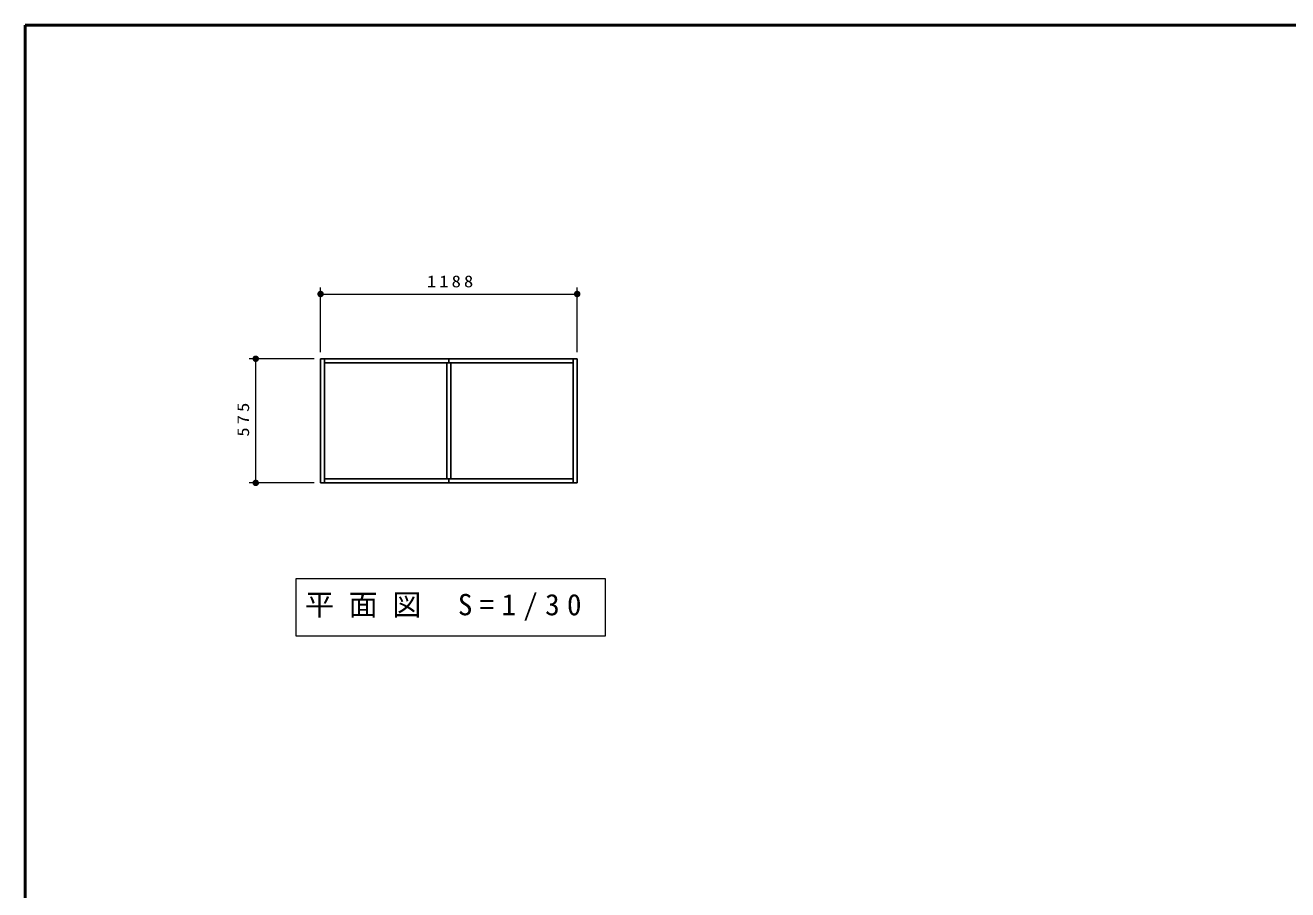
# Model space of a CAD drawing. Units: millimetres on the paper, with parts at other scales. Extents: x -385 to 0, y 0 to 267.
# Drawn here: x -385 to -190.2, y 133.5 to 267 of the extents above; entities that cross this region are included whole.
import ezdxf

# ---------------------------------------------------------------- set-up
doc = ezdxf.new("R2010")
doc.units = ezdxf.units.MM
doc.layers.add('LY_1', color=7, linetype='Continuous', lineweight=13)
doc.styles.add('ＭＳ ゴシック', font='')
doc.styles.get('ＭＳ ゴシック').set_extended_font_data('MS Gothic')

# ---------------------------------------------------------------- blocks, each defined once
blk = doc.blocks.new('filled_dot')
at = {"color": 0, "linetype": 'Continuous', "lineweight": -2, "const_width": 1.25}
blk.add_lwpolyline([(-0.625, 0, 1), (0.625, 0, 1)], format="xyb", close=True, dxfattribs=at)

msp = doc.modelspace()

# ---------------------------------------------------------------- linework, layer by layer
at = {"layer": 'LY_1', "lineweight": 50}
for p, q in [((0, 267), (-385, 267)), ((-385, 267), (-385, 0))]:
    msp.add_line(p, q, dxfattribs=at)
at = {"layer": 'LY_1'}
for p, q in [((-339.43, 216.497), (-339.43, 226.497)), ((-299.83, 216.497), (-299.83, 226.497)), ((-339.43, 225.497), (-299.83, 225.497)), ((-340.43, 215.497), (-350.43, 215.497)), ((-349.43, 196.33), (-349.43, 215.497)), ((-340.43, 196.33), (-350.43, 196.33)), ((-343.253, 181.527), (-343.253, 172.727)), ((-295.453, 181.527), (-343.253, 181.527)), ((-295.453, 172.727), (-295.453, 181.527)), ((-343.253, 172.727), (-295.453, 172.727))]:
    msp.add_line(p, q, dxfattribs=at)
at = {"layer": 'LY_1', "lineweight": 25}
for p, q in [((-339.43, 215.497), (-339.43, 196.33)), ((-319.63, 215.497), (-339.43, 215.497)), ((-338.797, 214.863), (-338.797, 215.497)), ((-338.797, 214.863), (-338.797, 196.963)), ((-338.797, 214.863), (-300.463, 214.863)), ((-319.947, 214.863), (-319.947, 196.963)), ((-319.63, 215.497), (-299.83, 215.497)), ((-319.63, 214.863), (-319.63, 215.497)), ((-319.313, 214.863), (-319.313, 196.963)), ((-300.463, 214.863), (-300.463, 215.497)), ((-300.463, 214.863), (-300.463, 196.963)), ((-299.83, 215.497), (-299.83, 196.33)), ((-338.797, 196.33), (-338.797, 196.963)), ((-338.797, 196.963), (-300.463, 196.963)), ((-319.63, 196.33), (-319.63, 196.963)), ((-300.463, 196.33), (-300.463, 196.963)), ((-319.63, 196.33), (-339.43, 196.33)), ((-319.63, 196.33), (-299.83, 196.33))]:
    msp.add_line(p, q, dxfattribs=at)

# ---------------------------------------------------------------- block references
at = {"layer": 'LY_1', "xscale": 0.4, "yscale": 0.4}
msp.add_blockref('filled_dot', (-339.43, 225.497), dxfattribs=at)
for p, rotation in [((-299.83, 225.497), 180), ((-349.43, 215.497), 270), ((-349.43, 196.33), 90)]:
    msp.add_blockref('filled_dot', p, dxfattribs=dict(at, rotation=rotation))

# ---------------------------------------------------------------- texts
at = {"layer": 'LY_1', "style": 'ＭＳ ゴシック'}
for s, insert, char_height, attachment_point in [('\\T1.33;\\W1.15;1188', (-319.209, 226.497), 1.833, 8), ('\\T1.5;平面図\\~S=1/30', (-341.853, 177.127), 3.299, 4)]:
    msp.add_mtext(s, dxfattribs=dict(at, insert=insert, char_height=char_height, attachment_point=attachment_point))
at = {"layer": 'LY_1', "insert": (-350.43, 206.33), "char_height": 1.833, "attachment_point": 8, "rotation": 90, "style": 'ＭＳ ゴシック'}
msp.add_mtext('\\T1.33;\\W1.15;575', dxfattribs=at)

doc.saveas('drawing.dxf')
